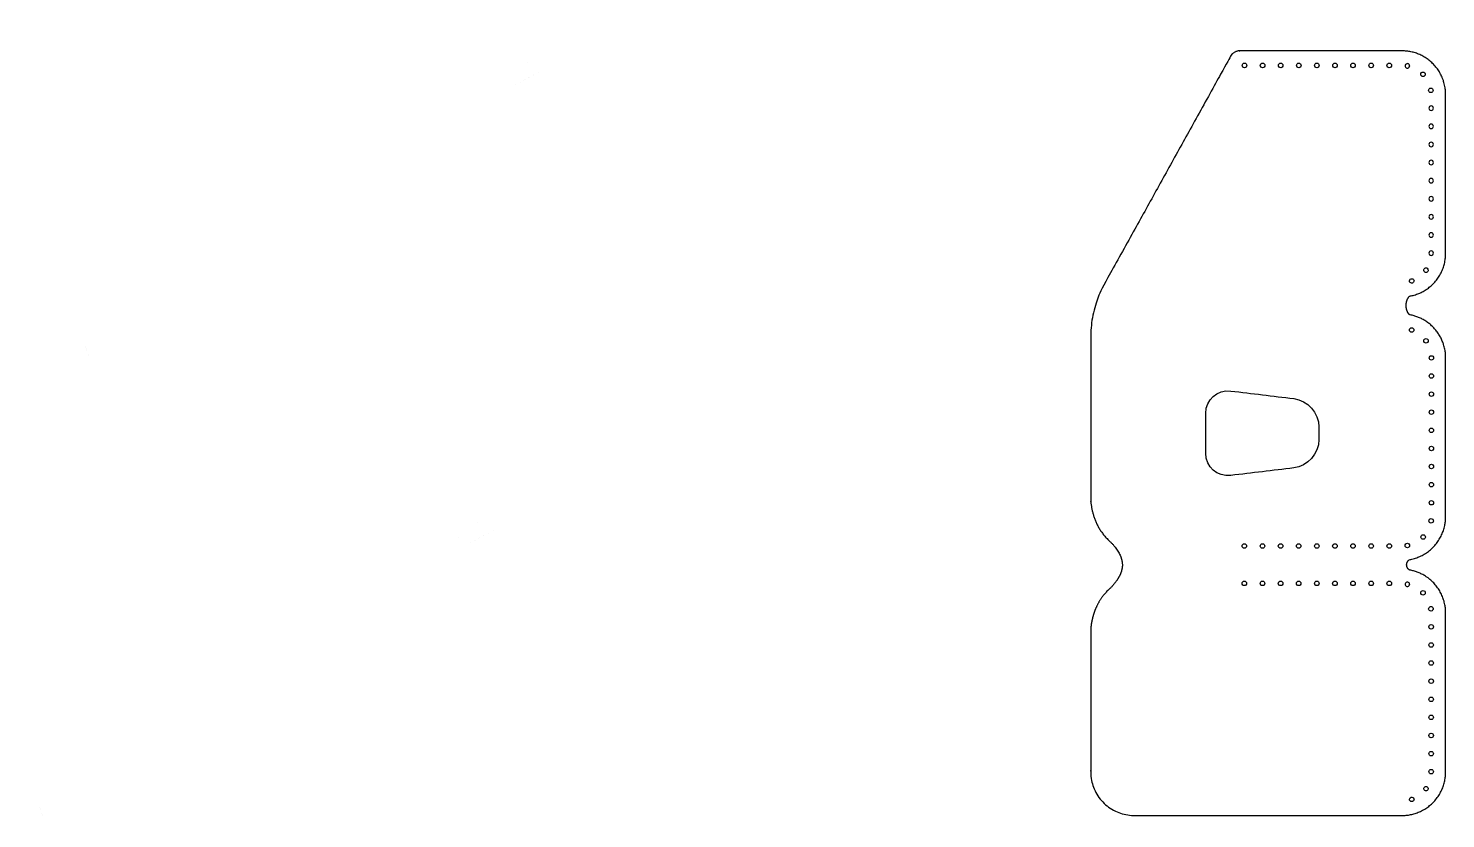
# Model space of a CAD drawing. Header units: millimetres. Extents: x 41 to 432, y 49 to 267.
import ezdxf

# ---------------------------------------------------------------- set-up
doc = ezdxf.new("R2010")
doc.units = ezdxf.units.MM
doc.header["$MEASUREMENT"] = 0
doc.layers.add('PDF _Layer 1', color=7, linetype='Continuous')

# ---------------------------------------------------------------- blocks, each defined once
blk = doc.blocks.new('*U1')
for start, end in [(89.9259, 180.1065), (359.8935, 90.0741), (179.919, 270.081), (269.919, 0.081)]:
    blk.add_arc((0.11, 0), 0.624, start, end)
blk = doc.blocks.new('*U2')
at = {"color": 0, "linetype": 'ByBlock', "lineweight": -2, "transparency": 16777216, "rotation": 90}
for p in [(428.4, 244.9), (428.4, 239.89), (428.4, 234.89), (428.4, 229.89), (428.4, 224.88), (428.4, 219.88), (428.4, 214.88), (428.4, 209.87), (428.4, 204.87)]:
    blk.add_blockref('*U1', p, dxfattribs=at)
blk = doc.blocks.new('*U3')
blk.add_circle((0.1, -0.07), 0.621)
blk = doc.blocks.new('*U4')
at = {"color": 0, "linetype": 'ByBlock', "lineweight": -2, "transparency": 16777216}
for p, rotation in [((423.08, 183.64), 160.2072968789553), ((426.98, 180.64), 124.5848002963346), ((428.4, 175.92), 89.99999999999991), ((428.4, 170.92), 89.99999999999991), ((428.4, 165.92), 89.99999999999991), ((428.4, 160.91), 89.99999999999991), ((428.4, 155.91), 89.99999999999991), ((428.4, 150.91), 89.99999999999991), ((428.4, 145.9), 89.99999999999991), ((428.4, 140.9), 89.99999999999991), ((428.4, 135.9), 89.99999999999991), ((428.3, 130.9), 81.04777989381088), ((426.08, 126.5), 45.43707737981661), ((421.72, 124.22), 9.777977322464967)]:
    blk.add_blockref('*U3', p, dxfattribs=dict(at, rotation=rotation))
blk = doc.blocks.new('*U12')
blk.add_lwpolyline([(3.87, -0.62), (3.87, -0.62, -0.41302), (3.25, 0), (3.25, 0, -0.412925), (3.87, 0.62), (3.87, 0.62, -0.415042), (4.5, 0), (4.5, 0, -0.415137)], format="xyb", close=True)
blk = doc.blocks.new('*U13')
at = {"color": 0, "linetype": 'ByBlock', "lineweight": -2, "transparency": 16777216, "rotation": 269.9999999999998}
for p in [(428.4, 105.58), (428.4, 100.58), (428.4, 95.58), (428.4, 90.57), (428.4, 85.57), (428.4, 80.57), (428.4, 75.56), (428.4, 70.56), (428.4, 65.56)]:
    blk.add_blockref('*U12', p, dxfattribs=at)

msp = doc.modelspace()

# ---------------------------------------------------------------- hatches: boundary and pattern name
at = {"layer": 'PDF _Layer 1', "true_color": 0xcdcccb, "transparency": 33554559}
h = msp.add_hatch(color=254, dxfattribs=at)
h.paths.add_polyline_path([(168.54, 267.09, 0.000986), (166.32, 265.88)], flags=0)
h.paths.add_polyline_path([(169.62, 266.54, 0.033008), (169.43, 266.85)], flags=0)
h.paths.add_polyline_path([(169.62, 266.54, 0.000002), (174.82, 256.91)], flags=0)
h.paths.add_polyline_path([(180.58, 258.76, 0.001693), (176.13, 256.38)], flags=0)
h.paths.add_polyline_path([(183.49, 256.96, 0.000023), (182.7, 258.46)], flags=0)
h.paths.add_polyline_path([(182.46, 255.29, 0.002676), (174.65, 251.09)], flags=0)
h.paths.add_polyline_path([(173.22, 251.58, 0.000063), (169.67, 258.09)], flags=0)
h.paths.add_polyline_path([(169.67, 258.09, 0.000099), (166.4, 264.08)], flags=0)
h = msp.add_hatch(color=254, dxfattribs=at)
h.paths.add_polyline_path([(168.54, 267.08, 0.000986), (166.32, 265.88)], flags=0)
h.paths.add_polyline_path([(169.62, 266.54, 0.033008), (169.42, 266.85)], flags=0)
h.paths.add_polyline_path([(169.62, 266.54, 0.000002), (174.82, 256.91)], flags=0)
h.paths.add_polyline_path([(180.58, 258.76, 0.001693), (176.13, 256.38)], flags=0)
h.paths.add_polyline_path([(183.49, 256.96, 0.000023), (182.7, 258.46)], flags=0)
h.paths.add_polyline_path([(182.45, 255.28, 0.002676), (174.65, 251.09)], flags=0)
h.paths.add_polyline_path([(173.22, 251.58, 0.000063), (169.67, 258.08)], flags=0)
h.paths.add_polyline_path([(169.67, 258.08, 0.000099), (166.4, 264.08)], flags=0)
h = msp.add_hatch(color=254, dxfattribs=at)
h.paths.add_polyline_path([(69.67, 183.69, 0.000384), (70, 183.94)], flags=0)
h.paths.add_polyline_path([(69.67, 183.69, 0.000706), (68.95, 183.15)], flags=0)
h.paths.add_polyline_path([(68.95, 183.15, 0.000257), (68.29, 182.66)], flags=0)
h.paths.add_polyline_path([(60.65, 176.84, 0.000342), (59.3, 175.8)], flags=0)
h.paths.add_polyline_path([(59.3, 175.8, 0.000417), (59, 175.56)], flags=0)
h.paths.add_polyline_path([(58.84, 175.44, 0.00163), (59, 175.56)], flags=0)
h.paths.add_polyline_path([(57.61, 176.2, 0.013401), (57.21, 177.39)], flags=0)
h.paths.add_polyline_path([(57.21, 177.39, 0.010914), (56.25, 180.23)], flags=0)
h.paths.add_polyline_path([(53.64, 188, 0.001322), (53.89, 187.31)], flags=0)
h.paths.add_polyline_path([(54.27, 193.6, 0.000093), (52.89, 192.55)], flags=0)
h.paths.add_polyline_path([(54.94, 194.11, 0.001572), (54.27, 193.6)], flags=0)
h = msp.add_hatch(color=254, dxfattribs=at)
h.paths.add_polyline_path([(69.67, 183.69, 0.000384), (70, 183.94)], flags=0)
h.paths.add_polyline_path([(69.67, 183.69, 0.000706), (68.95, 183.15)], flags=0)
h.paths.add_polyline_path([(68.95, 183.15, 0.000257), (68.29, 182.66)], flags=0)
h.paths.add_polyline_path([(60.65, 176.84, 0.000342), (59.3, 175.8)], flags=0)
h.paths.add_polyline_path([(59.3, 175.8, 0.000417), (59, 175.56)], flags=0)
h.paths.add_polyline_path([(58.84, 175.44, 0.00163), (59, 175.56)], flags=0)
h.paths.add_polyline_path([(57.61, 176.2, 0.013401), (57.21, 177.39)], flags=0)
h.paths.add_polyline_path([(57.21, 177.39, 0.010914), (56.25, 180.23)], flags=0)
h.paths.add_polyline_path([(53.64, 188, 0.001322), (53.89, 187.31)], flags=0)
h.paths.add_polyline_path([(54.27, 193.6, 0.000093), (52.89, 192.55)], flags=0)
h.paths.add_polyline_path([(54.94, 194.11, 0.001572), (54.27, 193.6)], flags=0)
h = msp.add_hatch(color=254, dxfattribs=at)
h.paths.add_polyline_path([(98.79, 187.28), (98.77, 187.31)], flags=0)
h.paths.add_polyline_path([(98.43, 187.46), (97.68, 186.98)], flags=0)
h.paths.add_polyline_path([(97.59, 186.61), (98.12, 185.81)], flags=0)
h.paths.add_polyline_path([(98.11, 185.52), (97.66, 185.22)], flags=0)
h.paths.add_polyline_path([(97.42, 185.26), (95.53, 188.18)], flags=0)
h.paths.add_polyline_path([(95.53, 188.2), (95.51, 188.23)], flags=0)
h.paths.add_polyline_path([(95.6, 188.39), (96.05, 188.69)], flags=0)
h.paths.add_polyline_path([(96.74, 187.91, 0.00529), (96.33, 188.55)], flags=0)
h.paths.add_polyline_path([(97.14, 187.67), (97.92, 188.17)], flags=0)
h.paths.add_polyline_path([(97.47, 189.62), (97.92, 189.91)], flags=0)
h.paths.add_polyline_path([(98.16, 189.86), (100.03, 186.98)], flags=0)
h.paths.add_polyline_path([(99.98, 186.73), (99.53, 186.44)], flags=0)
h = msp.add_hatch(color=254, dxfattribs=at)
h.paths.add_polyline_path([(98.79, 187.28), (98.77, 187.31)], flags=0)
h.paths.add_polyline_path([(98.44, 187.47), (97.68, 186.98)], flags=0)
h.paths.add_polyline_path([(97.59, 186.62), (98.12, 185.81)], flags=0)
h.paths.add_polyline_path([(98.11, 185.52), (97.66, 185.23)], flags=0)
h.paths.add_polyline_path([(97.42, 185.26), (95.53, 188.18)], flags=0)
h.paths.add_polyline_path([(95.53, 188.2), (95.52, 188.23)], flags=0)
h.paths.add_polyline_path([(95.6, 188.4), (96.05, 188.69)], flags=0)
h.paths.add_polyline_path([(96.74, 187.91, 0.00529), (96.33, 188.56)], flags=0)
h.paths.add_polyline_path([(97.14, 187.67), (97.92, 188.18)], flags=0)
h.paths.add_polyline_path([(97.47, 189.62), (97.92, 189.91)], flags=0)
h.paths.add_polyline_path([(98.16, 189.86), (100.04, 186.98)], flags=0)
h.paths.add_polyline_path([(99.98, 186.74), (99.53, 186.44)], flags=0)
h = msp.add_hatch(color=254, dxfattribs=at)
h.paths.add_polyline_path([(155.77, 140.35, 0.001029), (153.55, 139.15)], flags=0)
h.paths.add_polyline_path([(156.85, 139.81, 0.034621), (156.65, 140.12)], flags=0)
h.paths.add_polyline_path([(162.05, 130.18, 0.00002), (156.85, 139.81)], flags=0)
h.paths.add_polyline_path([(167.81, 132.03, 0.001764), (163.36, 129.65)], flags=0)
h.paths.add_polyline_path([(170.72, 130.23, 0.00017), (169.93, 131.73)], flags=0)
h.paths.add_polyline_path([(169.68, 128.55, 0.002624), (161.88, 124.36)], flags=0)
h.paths.add_polyline_path([(160.45, 124.85, 0.000111), (156.9, 131.35)], flags=0)
h.paths.add_polyline_path([(156.9, 131.35, 0.000099), (153.63, 137.35)], flags=0)
h = msp.add_hatch(color=254, dxfattribs=at)
h.paths.add_polyline_path([(155.77, 140.35, 0.001029), (153.55, 139.15)], flags=0)
h.paths.add_polyline_path([(156.85, 139.81, 0.034621), (156.65, 140.12)], flags=0)
h.paths.add_polyline_path([(162.04, 130.18, 0.00002), (156.85, 139.81)], flags=0)
h.paths.add_polyline_path([(167.81, 132.03, 0.001764), (163.36, 129.65)], flags=0)
h.paths.add_polyline_path([(170.72, 130.22, 0.00017), (169.93, 131.72)], flags=0)
h.paths.add_polyline_path([(169.68, 128.55, 0.002624), (161.88, 124.36)], flags=0)
h.paths.add_polyline_path([(160.45, 124.85, 0.000111), (156.9, 131.35)], flags=0)
h.paths.add_polyline_path([(156.9, 131.35, 0.000099), (153.63, 137.34)], flags=0)
h = msp.add_hatch(color=254, dxfattribs=at)
h.paths.add_polyline_path([(56.9, 56.96, 0.000768), (57.23, 57.21)], flags=0)
h.paths.add_polyline_path([(56.9, 56.96, 0.000883), (56.18, 56.42)], flags=0)
h.paths.add_polyline_path([(55.52, 55.93, 0.000257), (56.18, 56.42)], flags=0)
h.paths.add_polyline_path([(47.88, 50.1, 0.000779), (46.53, 49.07)], flags=0)
h.paths.add_polyline_path([(46.53, 49.07, 0.001492), (46.22, 48.83)], flags=0)
h.paths.add_polyline_path([(46.07, 48.71, 0.002367), (46.22, 48.83)], flags=0)
h.paths.add_polyline_path([(44.84, 49.47, 0.013263), (44.44, 50.66)], flags=0)
h.paths.add_polyline_path([(44.44, 50.66, 0.01086), (43.47, 53.5)], flags=0)
h.paths.add_polyline_path([(40.86, 61.27, 0.000997), (41.12, 60.58)], flags=0)
h.paths.add_polyline_path([(42.16, 67.38, 0.001071), (41.49, 66.87)], flags=0)
h = msp.add_hatch(color=254, dxfattribs=at)
h.paths.add_polyline_path([(56.9, 56.96, 0.000768), (57.23, 57.21)], flags=0)
h.paths.add_polyline_path([(56.9, 56.96, 0.000883), (56.18, 56.42)], flags=0)
h.paths.add_polyline_path([(55.52, 55.92, 0.000257), (56.18, 56.42)], flags=0)
h.paths.add_polyline_path([(47.87, 50.1, 0.000779), (46.53, 49.06)], flags=0)
h.paths.add_polyline_path([(46.53, 49.06, 0.001492), (46.22, 48.83)], flags=0)
h.paths.add_polyline_path([(46.07, 48.71, 0.002367), (46.22, 48.83)], flags=0)
h.paths.add_polyline_path([(44.84, 49.47, 0.013263), (44.44, 50.66)], flags=0)
h.paths.add_polyline_path([(44.44, 50.66, 0.01086), (43.47, 53.5)], flags=0)
h.paths.add_polyline_path([(40.86, 61.27, 0.000997), (41.11, 60.57)], flags=0)
h.paths.add_polyline_path([(42.16, 67.38, 0.001071), (41.49, 66.87)], flags=0)
h = msp.add_hatch(color=254, dxfattribs=at)
h.paths.add_polyline_path([(86.02, 60.55), (86, 60.58)], flags=0)
h.paths.add_polyline_path([(85.66, 60.73), (84.91, 60.24)], flags=0)
h.paths.add_polyline_path([(84.82, 59.88), (85.34, 59.08)], flags=0)
h.paths.add_polyline_path([(85.34, 58.78), (84.89, 58.49)], flags=0)
h.paths.add_polyline_path([(84.65, 58.53), (82.76, 61.45)], flags=0)
h.paths.add_polyline_path([(82.76, 61.47), (82.74, 61.5)], flags=0)
h.paths.add_polyline_path([(82.82, 61.66), (83.28, 61.96)], flags=0)
h.paths.add_polyline_path([(83.97, 61.18, 0.004996), (83.56, 61.82)], flags=0)
h.paths.add_polyline_path([(84.37, 60.93), (85.15, 61.44)], flags=0)
h.paths.add_polyline_path([(84.7, 62.89), (85.15, 63.18)], flags=0)
h.paths.add_polyline_path([(85.39, 63.13), (87.26, 60.25)], flags=0)
h.paths.add_polyline_path([(87.21, 60), (86.76, 59.71)], flags=0)
h = msp.add_hatch(color=254, dxfattribs=at)
h.paths.add_polyline_path([(86.02, 60.54), (85.99, 60.58)], flags=0)
h.paths.add_polyline_path([(85.66, 60.73), (84.91, 60.24)], flags=0)
h.paths.add_polyline_path([(84.82, 59.88), (85.34, 59.08)], flags=0)
h.paths.add_polyline_path([(85.34, 58.78), (84.88, 58.49)], flags=0)
h.paths.add_polyline_path([(84.65, 58.53), (82.75, 61.45)], flags=0)
h.paths.add_polyline_path([(82.76, 61.47), (82.74, 61.49)], flags=0)
h.paths.add_polyline_path([(82.82, 61.66), (83.27, 61.96)], flags=0)
h.paths.add_polyline_path([(83.97, 61.18, 0.004996), (83.56, 61.82)], flags=0)
h.paths.add_polyline_path([(84.36, 60.93), (85.15, 61.44)], flags=0)
h.paths.add_polyline_path([(84.69, 62.88), (85.15, 63.18)], flags=0)
h.paths.add_polyline_path([(85.39, 63.13), (87.26, 60.25)], flags=0)
h.paths.add_polyline_path([(87.21, 60), (86.76, 59.71)], flags=0)

# ---------------------------------------------------------------- linework, layer by layer
for p, q in [((421.21, 256.82), (421.21, 256.82)), ((421.71, 256.1), (421.71, 256.1)), ((421.93, 257.33), (421.93, 257.33)), ((422.45, 256.71), (422.45, 256.71)), ((427.77, 204.98), (427.77, 204.98)), ((428.4, 205.6), (428.4, 205.6)), ((428.4, 204.35), (428.4, 204.35)), ((429.02, 204.98), (429.02, 204.98)), ((422.46, 197.08), (422.46, 197.08)), ((422.84, 197.88), (422.84, 197.88)), ((421.21, 113.56), (421.21, 113.56)), ((421.93, 114.06), (421.93, 114.06)), ((421.71, 112.83), (421.71, 112.83)), ((422.45, 113.45), (422.45, 113.45)), ((422.46, 53.82), (422.46, 53.82)), ((422.84, 54.61), (422.84, 54.61))]:
    msp.add_line(p, q)
for points in [[(376.2, 256.84), (376.2, 256.84, -0.415137), (376.83, 257.47), (376.83, 257.47, -0.415042), (377.45, 256.84), (377.45, 256.84, -0.41387), (376.83, 256.21), (376.83, 256.21, -0.413966)], [(381.2, 256.84), (381.2, 256.84, -0.413232), (381.83, 257.47), (381.83, 257.47, -0.413988), (382.46, 256.84), (382.46, 256.84, -0.412827), (381.83, 256.21), (381.83, 256.21, -0.412063)], [(386.2, 256.84), (386.2, 256.84, -0.414082), (386.83, 257.47), (386.83, 257.47, -0.413137), (387.46, 256.84), (387.46, 256.84, -0.411966), (386.83, 256.21), (386.83, 256.21, -0.412921)], [(391.21, 256.84), (391.21, 256.84, -0.415254), (391.83, 257.47), (391.83, 257.47, -0.415254), (392.45, 256.84), (392.45, 256.84, -0.414082), (391.83, 256.21), (391.83, 256.21, -0.414082)], [(396.2, 256.84), (396.2, 256.84, -0.413137), (396.83, 257.47), (396.83, 257.47, -0.415137), (397.45, 256.84), (397.45, 256.84, -0.413966), (396.83, 256.21), (396.83, 256.21, -0.411966)], [(401.2, 256.84), (401.2, 256.84, -0.413988), (401.83, 257.47), (401.83, 257.47, -0.413232), (402.46, 256.84), (402.46, 256.84, -0.412063), (401.83, 256.21), (401.83, 256.21, -0.412827)], [(406.2, 256.84), (406.2, 256.84, -0.415042), (406.83, 257.47), (406.83, 257.47, -0.415137), (407.45, 256.84), (407.45, 256.84, -0.413966), (406.83, 256.21), (406.83, 256.21, -0.41387)], [(411.2, 256.84), (411.2, 256.84, -0.413232), (411.83, 257.47), (411.83, 257.47, -0.415042), (412.45, 256.84), (412.45, 256.84, -0.41387), (411.83, 256.21), (411.83, 256.21, -0.412063)], [(416.2, 256.84), (416.2, 256.84, -0.414082), (416.83, 257.47), (416.83, 257.47, -0.413137), (417.46, 256.84), (417.46, 256.84, -0.411966), (416.83, 256.21), (416.83, 256.21, -0.412921)], [(422.44, 256.6), (422.44, 256.6), (422.45, 256.71, -0.048791)], [(425.71, 253.96), (425.71, 253.96, -0.41429), (425.72, 254.84), (425.72, 254.84, -0.412391), (426.61, 254.82), (426.61, 254.82, -0.192616), (426.78, 254.39), (426.78, 254.39, -0.203799), (426.59, 253.94), (426.59, 253.94, -0.416955)], [(426.61, 199.76), (426.61, 199.76, -0.417713), (426.45, 200.63), (426.45, 200.63, -0.417417), (427.32, 200.79), (427.32, 200.79, -0.249742), (427.59, 200.27), (427.59, 200.27, -0.155728), (427.47, 199.91), (427.47, 199.91, -0.414752)], [(377.43, 124.04), (377.43, 124.04), (377.43, 124.04, -0.41302), (376.8, 123.42), (376.8, 123.42, -0.413966), (376.17, 124.04), (376.17, 124.04, -0.412827), (376.8, 124.67), (376.8, 124.67, -0.411872), (377.43, 124.04)], [(382.43, 124.04), (382.43, 124.04), (382.43, 124.04, -0.41302), (381.81, 123.42), (381.81, 123.42, -0.413966), (381.18, 124.04), (381.18, 124.04, -0.412827), (381.81, 124.67), (381.81, 124.67, -0.411872), (382.43, 124.04)], [(387.43, 124.04), (387.43, 124.04), (387.43, 124.04, -0.41302), (386.81, 123.42), (386.81, 123.42, -0.413966), (386.18, 124.04), (386.18, 124.04, -0.412827), (386.81, 124.67), (386.81, 124.67, -0.411872), (387.43, 124.04)], [(392.44, 124.04), (392.44, 124.04), (392.44, 124.04, -0.41302), (391.81, 123.42), (391.81, 123.42, -0.413966), (391.19, 124.04), (391.19, 124.04, -0.412827), (391.81, 124.67), (391.81, 124.67, -0.411872), (392.44, 124.04)], [(397.44, 124.04), (397.44, 124.04), (397.44, 124.04, -0.41302), (396.82, 123.42), (396.82, 123.42, -0.413966), (396.19, 124.04), (396.19, 124.04, -0.412827), (396.82, 124.67), (396.82, 124.67, -0.411872), (397.44, 124.04)], [(402.44, 124.04), (402.44, 124.04), (402.44, 124.04, -0.41302), (401.82, 123.42), (401.82, 123.42, -0.413966), (401.19, 124.04), (401.19, 124.04, -0.412827), (401.82, 124.67), (401.82, 124.67, -0.411872), (402.44, 124.04)], [(407.45, 124.04), (407.45, 124.04), (407.45, 124.04, -0.41302), (406.82, 123.42), (406.82, 123.42, -0.413966), (406.2, 124.04), (406.2, 124.04, -0.412827), (406.82, 124.67), (406.82, 124.67, -0.411872), (407.45, 124.04)], [(412.45, 124.04), (412.45, 124.04), (412.45, 124.04, -0.41302), (411.83, 123.42), (411.83, 123.42, -0.413966), (411.2, 124.04), (411.2, 124.04, -0.412827), (411.83, 124.67), (411.83, 124.67, -0.411872), (412.45, 124.04)], [(417.46, 124.04), (417.46, 124.04), (417.46, 124.04, -0.41302), (416.83, 123.42), (416.83, 123.42, -0.413966), (416.2, 124.04), (416.2, 124.04, -0.412827), (416.83, 124.67), (416.83, 124.67, -0.411872), (417.46, 124.04)], [(377.42, 113.71), (377.42, 113.71), (377.42, 113.71, -0.41302), (376.8, 113.09), (376.8, 113.09, -0.413966), (376.17, 113.71), (376.17, 113.71, -0.412827), (376.8, 114.34), (376.8, 114.34, -0.411872), (377.42, 113.71)], [(382.43, 113.71), (382.43, 113.71), (382.43, 113.71, -0.41302), (381.8, 113.09), (381.8, 113.09, -0.413966), (381.18, 113.71), (381.18, 113.71, -0.412827), (381.8, 114.34), (381.8, 114.34, -0.411872), (382.43, 113.71)], [(387.43, 113.71), (387.43, 113.71), (387.43, 113.71, -0.41302), (386.81, 113.09), (386.81, 113.09, -0.413966), (386.18, 113.71), (386.18, 113.71, -0.412827), (386.81, 114.34), (386.81, 114.34, -0.411872), (387.43, 113.71)], [(392.43, 113.71), (392.43, 113.71), (392.43, 113.71, -0.41302), (391.81, 113.09), (391.81, 113.09, -0.413966), (391.18, 113.71), (391.18, 113.71, -0.412827), (391.81, 114.34), (391.81, 114.34, -0.411872), (392.43, 113.71)], [(397.44, 113.71), (397.44, 113.71), (397.44, 113.71, -0.41302), (396.81, 113.09), (396.81, 113.09, -0.413966), (396.19, 113.71), (396.19, 113.71, -0.412827), (396.81, 114.34), (396.81, 114.34, -0.411872), (397.44, 113.71)], [(402.44, 113.71), (402.44, 113.71), (402.44, 113.71, -0.41302), (401.82, 113.09), (401.82, 113.09, -0.413966), (401.19, 113.71), (401.19, 113.71, -0.412827), (401.82, 114.34), (401.82, 114.34, -0.411872), (402.44, 113.71)], [(407.45, 113.71), (407.45, 113.71), (407.45, 113.71, -0.41302), (406.82, 113.09), (406.82, 113.09, -0.413966), (406.19, 113.71), (406.19, 113.71, -0.412827), (406.82, 114.34), (406.82, 114.34, -0.411872), (407.45, 113.71)], [(412.45, 113.71), (412.45, 113.71), (412.45, 113.71, -0.41302), (411.82, 113.09), (411.82, 113.09, -0.413966), (411.2, 113.71), (411.2, 113.71, -0.412827), (411.82, 114.34), (411.82, 114.34, -0.411872), (412.45, 113.71)], [(417.45, 113.71), (417.45, 113.71), (417.45, 113.71, -0.41302), (416.83, 113.09), (416.83, 113.09, -0.413966), (416.2, 113.71), (416.2, 113.71, -0.412827), (416.83, 114.34), (416.83, 114.34, -0.411872), (417.45, 113.71)], [(422.44, 113.33), (422.44, 113.33), (422.45, 113.45, -0.048791)], [(425.71, 110.69), (425.71, 110.69, -0.41429), (425.72, 111.57), (425.72, 111.57, -0.412092), (426.61, 111.56), (426.61, 111.56, -0.192616), (426.78, 111.12), (426.78, 111.12, -0.203799), (426.59, 110.67), (426.59, 110.67, -0.416955)], [(427.7, 106.62), (427.7, 106.62, -0.41562), (428.23, 107.32), (428.23, 107.32, -0.417542), (428.93, 106.79), (428.93, 106.79, -0.412751), (428.41, 106.08), (428.41, 106.08, -0.414215)], [(426.61, 56.49), (426.61, 56.49, -0.41766), (426.45, 57.36), (426.45, 57.36, -0.417387), (427.32, 57.52), (427.32, 57.52, -0.249533), (427.59, 57.01), (427.59, 57.01, -0.155728), (427.47, 56.65), (427.47, 56.65, -0.414724)]]:
    msp.add_lwpolyline(points, format="xyb", close=True)
for points in [[(423.67, 197.29, 0.084465), (423.64, 197.5), (423.67, 197.29), (423.67, 197.29, -0.320299), (423.26, 196.7), (423.26, 196.7, -0.413876), (422.46, 197.08, -0.413876), (422.84, 197.88, -0.412466), (423.64, 197.5), (423.64, 197.5)], [(423.67, 54.02, 0.084669), (423.64, 54.23), (423.67, 54.02), (423.67, 54.02, -0.320299), (423.26, 53.44), (423.26, 53.44, -0.413876), (422.46, 53.82, -0.413876), (422.84, 54.61, -0.412466), (423.64, 54.23), (423.64, 54.23)]]:
    msp.add_lwpolyline(points, format="xyb")
msp.add_circle((428.31, 249.97), 0.629)
for centre, radius, start, end in [((421.83, 256.72), 0.629, 170.1159, 259.4189), ((421.82, 256.71), 0.629, 80.1159, 169.4189), ((421.82, 256.71), 0.626, 259.7814, 349.7534), ((421.82, 256.71), 0.623, 359.9705, 80.0282), ((421.83, 113.45), 0.629, 170.1159, 259.4189), ((421.82, 113.44), 0.63, 80.168, 169.4044), ((421.82, 113.45), 0.624, 359.9879, 79.9784), ((421.82, 113.45), 0.626, 259.7814, 349.7534)]:
    msp.add_arc(centre, radius, start, end)
at = {"layer": 'PDF _Layer 1', "color": 7, "lineweight": 25, "true_color": 0xffffff}
msp.add_rational_spline([(422.39, 187.95), (428.43, 186.91), (432.38, 182.23), (432.4, 176.11), (432.4, 161.45), (432.4, 146.78), (432.4, 132.11), (432.38, 125.99), (428.43, 121.32), (422.4, 120.28), (421.91, 119.95), (421.64, 119.44), (421.63, 118.86), (421.63, 118.27), (421.9, 117.75), (422.4, 117.42), (428.43, 116.38), (432.38, 111.71), (432.4, 105.59), (432.4, 90.92), (432.4, 76.26), (432.4, 61.59), (432.38, 54.57), (427.42, 49.61), (420.4, 49.59), (397.72, 49.59), (375.04, 49.59), (352.36, 49.59), (352.17, 49.59), (351.98, 49.59), (351.79, 49.59), (349.98, 49.59), (348.17, 49.59), (346.35, 49.59), (339.34, 49.61), (334.37, 54.57), (334.35, 61.59), (334.35, 67.59), (334.35, 73.59), (334.35, 79.59), (334.35, 84.4), (334.35, 89.2), (334.35, 94.01), (334.35, 95.87), (334.35, 97.73), (334.35, 99.59), (334.35, 100.16), (334.35, 100.74), (334.35, 101.31), (334.35, 101.32), (334.36, 101.32), (334.36, 101.33), (334.68, 104.39), (335.82, 108.74), (339.38, 112.05), (341.78, 114.28), (343.07, 116.62), (343.1, 118.81), (343.07, 121.01), (341.78, 123.35), (339.38, 125.57), (335.82, 128.88), (334.68, 133.23), (334.36, 136.3), (334.36, 136.3), (334.35, 136.31), (334.35, 136.32), (334.35, 136.89), (334.35, 137.46), (334.35, 138.04), (334.35, 141.89), (334.35, 145.74), (334.35, 149.59), (334.35, 160.34), (334.35, 171.1), (334.35, 181.85), (334.35, 186.96), (335.63, 191.91), (338.11, 196.39), (349.74, 217.39), (361.37, 238.39), (373, 259.39), (373.51, 260.32), (374.43, 260.86), (375.49, 260.86), (375.49, 260.86), (375.49, 260.86), (375.49, 260.86), (390.46, 260.86), (405.43, 260.86), (420.4, 260.86), (427.42, 260.84), (432.38, 255.88), (432.4, 248.86), (432.4, 234.19), (432.4, 219.53), (432.4, 204.86), (432.38, 198.74), (428.43, 194.07), (422.4, 193.09), (421.8, 192.35), (421.48, 191.46), (421.49, 190.51), (421.48, 189.57), (421.8, 188.68), (422.39, 187.95)], [1, 0.843882607809, 0.843882607809, 1, 1, 1, 1, 0.843890995435, 0.843890995435, 1, 0.92257065049, 0.92257065049, 1, 0.92257065049, 0.92257065049, 1, 0.843886144539, 0.843886144539, 1, 1, 1, 1, 0.806116079023, 0.806116079023, 1, 1, 1, 1, 1, 1, 1, 1, 1, 1, 0.806107222661, 0.806107222661, 1, 1, 1, 1, 1, 1, 1, 1, 1, 1, 1, 1, 1, 1, 1, 1, 1, 1, 1, 1, 1, 1, 1, 1, 1, 1, 1, 1, 1, 1, 1, 1, 1, 1, 1, 1, 1, 1, 1, 1, 0.978799022585, 0.978799022585, 1, 1, 1, 1, 0.907669988269, 0.907669988269, 1, 1, 1, 1, 1, 1, 1, 0.806120950003, 0.806120950003, 1, 1, 1, 1, 0.843882607809, 0.843882607809, 1, 0.96036725562, 0.96036725562, 1, 0.9603514916, 0.9603514916, 1], degree=3, knots=[0, 0, 0, 0, 1.396949, 1.396949, 1.396949, 2.396949, 2.396949, 2.396949, 3.79386, 3.79386, 3.79386, 4.767367, 4.767367, 4.767367, 5.740875, 5.740875, 5.740875, 7.137808, 7.137808, 7.137808, 8.137808, 8.137808, 8.137808, 9.702748, 9.702748, 9.702748, 10.702748, 10.702748, 10.702748, 11.702748, 11.702748, 11.702748, 12.702748, 12.702748, 12.702748, 14.267726, 14.267726, 14.267726, 15.267726, 15.267726, 15.267726, 16.267726, 16.267726, 16.267726, 17.267726, 17.267726, 17.267726, 18.267726, 18.267726, 18.267726, 19.267726, 19.267726, 19.267726, 20.267726, 20.267726, 20.267726, 21.267726, 21.267726, 21.267726, 22.267726, 22.267726, 22.267726, 23.267726, 23.267726, 23.267726, 24.267726, 24.267726, 24.267726, 25.267726, 25.267726, 25.267726, 26.267726, 26.267726, 26.267726, 27.267726, 27.267726, 27.267726, 27.773465, 27.773465, 27.773465, 28.773465, 28.773465, 28.773465, 29.838605, 29.838605, 29.838605, 30.838605, 30.838605, 30.838605, 31.838605, 31.838605, 31.838605, 33.403525, 33.403525, 33.403525, 34.403525, 34.403525, 34.403525, 35.800474, 35.800474, 35.800474, 36.49357, 36.49357, 36.49357, 37.186804, 37.186804, 37.186804, 37.186804], dxfattribs=at)
msp.add_open_spline([(366.15, 160.7), (366.15, 157.04), (366.15, 153.37), (366.15, 149.7), (366.15, 145.85), (369.28, 143.08), (373.1, 143.54), (378.88, 144.23), (384.66, 144.93), (390.45, 145.62), (394.27, 146.08), (397.4, 149.6), (397.4, 153.45), (397.4, 154.62), (397.4, 155.79), (397.4, 156.96), (397.4, 160.8), (394.27, 164.33), (390.45, 164.79), (384.66, 165.48), (378.88, 166.18), (373.1, 166.87), (369.28, 167.33), (366.15, 164.55), (366.15, 160.7)], degree=3, knots=[0, 0, 0, 0, 1, 1, 1, 2, 2, 2, 3, 3, 3, 4, 4, 4, 5, 5, 5, 6, 6, 6, 7, 7, 7, 8, 8, 8, 8], dxfattribs=at)

# ---------------------------------------------------------------- block references
for name in ['*U2', '*U4', '*U13']:
    msp.add_blockref(name, (0, 0))

doc.saveas('drawing.dxf')
